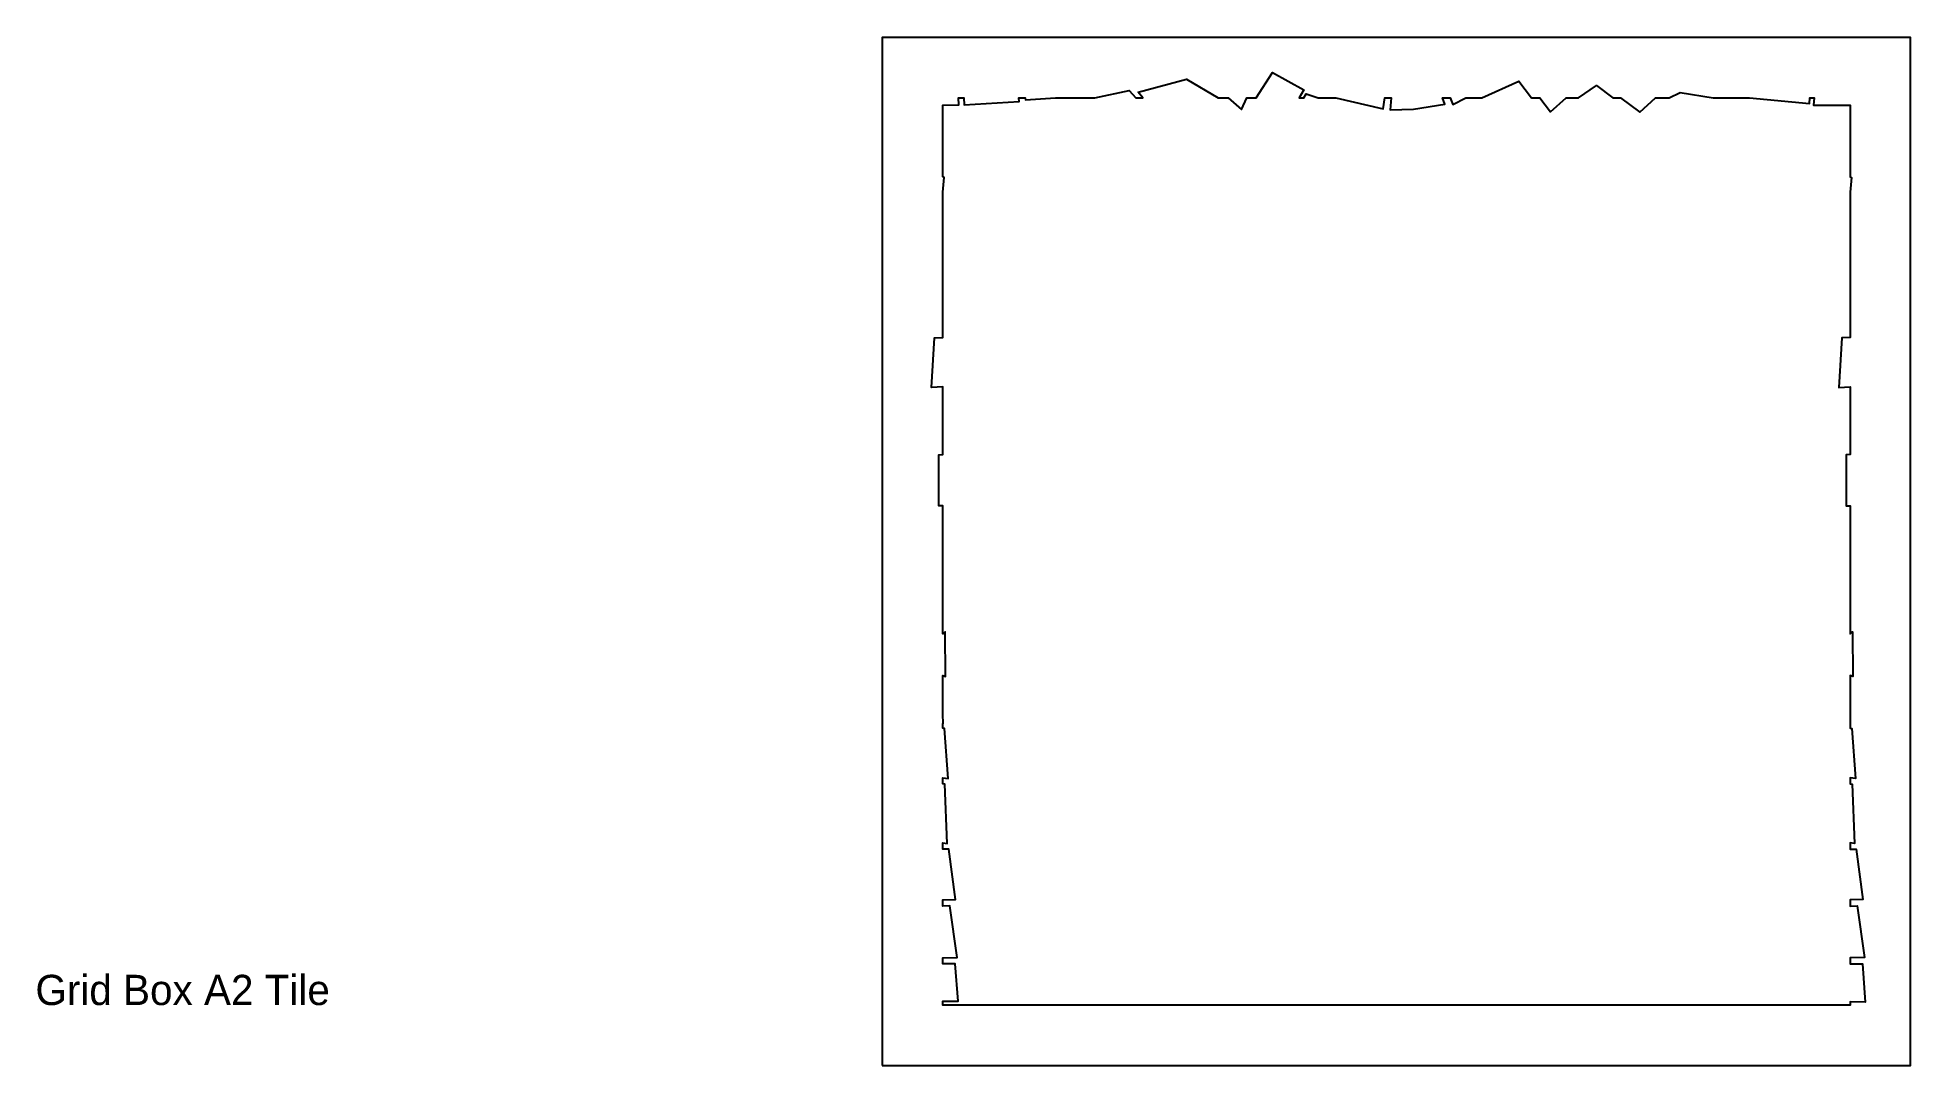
# Model space of a CAD drawing. Header units: metres. Extents: x 1 to 620, y -20 to 320.
import ezdxf

# ---------------------------------------------------------------- set-up
doc = ezdxf.new("R2010")
doc.units = ezdxf.units.M

msp = doc.modelspace()

# ---------------------------------------------------------------- linework, layer by layer
at = {"color": 8}
msp.add_lwpolyline([(280, -20), (620, -20), (620, 320), (280, 320), (280, -20)], dxfattribs=at)
at = {"color": 2}
msp.add_lwpolyline([(455.64, 296.23), (465.98, 297.98), (465.21, 300), (467.78, 300), (468.66, 297.84), (472.91, 300), (478.28, 300), (490.48, 305.52), (494.66, 300), (497.39, 300), (500.93, 295.41), (506.16, 300), (510.24, 300), (516.21, 304.14), (521.52, 300), (524.09, 300), (530.44, 295.31), (535.72, 300), (540.24, 300), (543.88, 301.82), (554.69, 300), (566.8, 300), (586.61, 298.13), (586.67, 300), (588.09, 300), (587.94, 297.57), (600, 297.65), (600, 273.93), (600.52, 273.68), (600, 268.87), (600, 243.52), (600.03, 242.85), (600, 242.86), (600, 220.79), (597.33, 220.7), (596.3, 204.29), (600, 204.47), (600, 182.05), (598.69, 182), (598.73, 165.09), (600, 165.12), (600, 122.75), (600.78, 123.39), (600.91, 108.61), (600, 109), (600, 96.21), (600.09, 93.15), (600, 93.17), (600, 91.59), (600.63, 91.47), (601.81, 74.94), (600, 75.13), (600, 73.17), (600.69, 73.1), (601.51, 53.45), (600, 53.6), (600, 51.58), (602.06, 51.58), (604.21, 34.91), (600, 34.78), (600, 32.71), (602.39, 32.77), (604.8, 15.68), (600, 15.59), (600, 13.65), (604.1, 13.62), (604.97, 0.99), (600, 1.06), (600, 0), (300, 0), (300, 1.34), (305.07, 1.28), (304.1, 13.62), (300, 13.65), (300, 15.59), (304.8, 15.68), (302.39, 32.77), (300, 32.71), (300, 34.78), (304.21, 34.91), (302.06, 51.58), (300, 51.58), (300, 53.6), (301.51, 53.45), (300.69, 73.1), (300, 73.17), (300, 75.13), (301.81, 74.94), (300.63, 91.47), (300, 91.59), (300, 93.17), (300.09, 93.15), (300, 96.21), (300, 109), (300.91, 108.61), (300.78, 123.39), (300, 122.75), (300, 165.12), (298.73, 165.09), (298.69, 182), (300, 182.05), (300, 204.47), (296.3, 204.29), (297.33, 220.7), (300, 220.79), (300, 242.86), (300.03, 242.85), (300, 243.52), (300, 268.87), (300.52, 273.68), (300, 273.93), (300, 297.65), (305.36, 297.68), (305.18, 300), (306.98, 300), (307.14, 297.71), (325.26, 298.78), (325.12, 300), (327.28, 300), (327.4, 299.32), (337.29, 300), (350.28, 300), (361.68, 302.48), (363.87, 300), (366.18, 300), (364.57, 301.89), (380.62, 306.23), (391.06, 300), (394.36, 300), (398.74, 296.17), (400.58, 300), (403.67, 300), (409.04, 308.44), (419.37, 302.66), (417.88, 300), (419.42, 300), (420.15, 301.36), (424.16, 300), (430, 300), (445.58, 296.37), (446.13, 300), (448.29, 300), (447.99, 296.1)], close=True, dxfattribs=at)

# ---------------------------------------------------------------- texts
msp.add_text('Grid Box A2 Tile', height=10).set_placement((0, 0))

doc.saveas('drawing.dxf')
